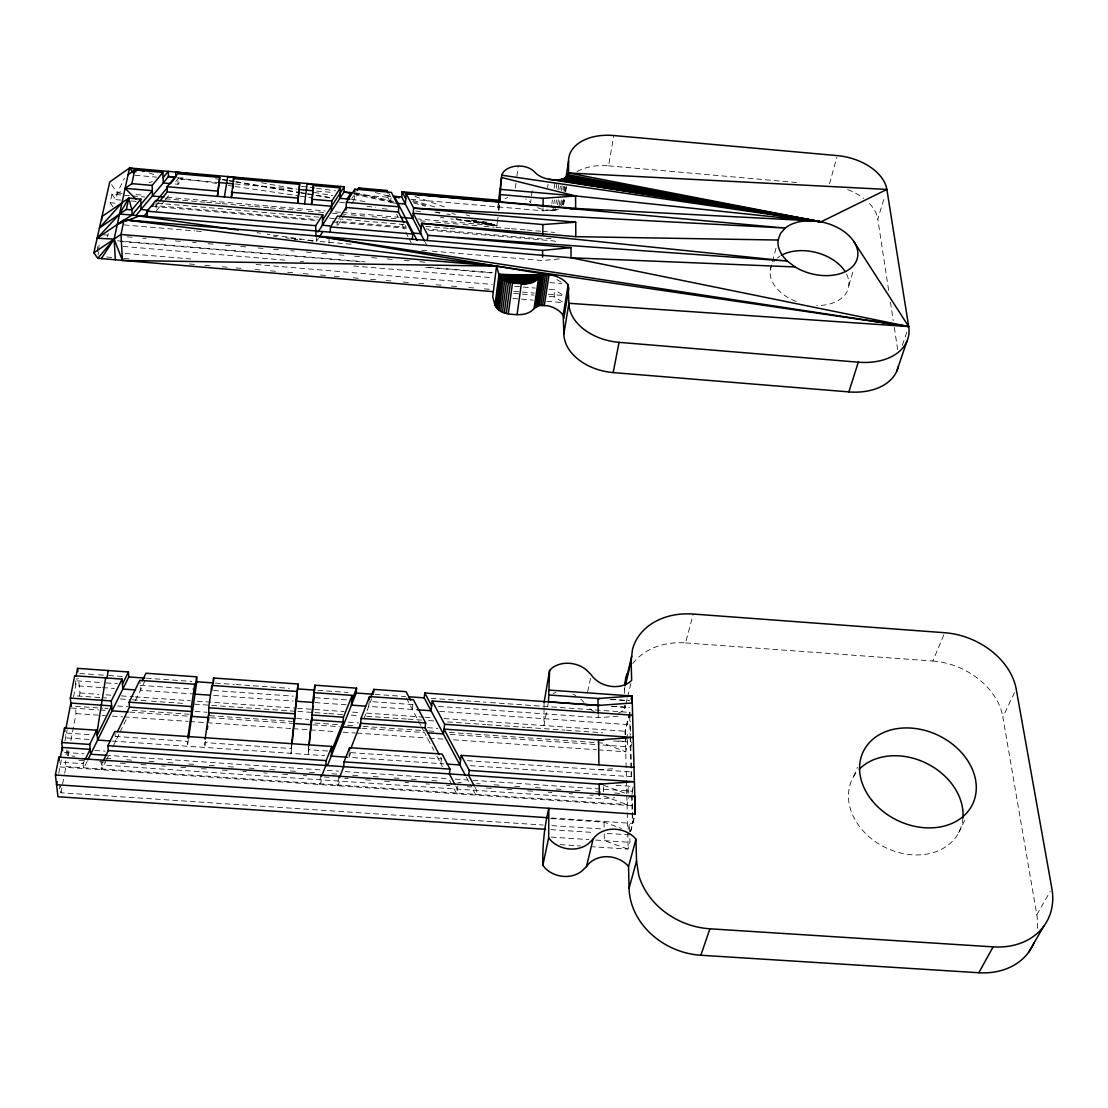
<?xml version="1.0" encoding="UTF-8"?>
<svg xmlns="http://www.w3.org/2000/svg" width="1108" height="1108" viewBox="0 0 1108 1108"><rect width="100%" height="100%" fill="white"/><g stroke="black" fill="none" stroke-linecap="round" stroke-linejoin="round"><path stroke-width="0.75" stroke-dasharray="5 3.75" d="M562.352 301.847L554.235 296.819L554.263 289.673L549.097 289.23M544.056 707.458L543.917 725.56L546.659 711.336M544.07 705.824L544.083 702.527M410.888 199.302L543.045 210.811L543.072 207.681M291.404 743.662L291.072 753.357L291.944 745.075M316.777 236.004L316.569 241.239L352.801 244.342M328.924 243.012L329.298 234.453M308.647 746.473L308.273 754.534L309.09 746.252M337.04 225.215L337.22 221.309L406.207 227.251L404.642 224.218M320.447 774.977L319.935 784.575L322.456 778.204M354.491 195.687L354.283 199.578L349.962 199.205M497.118 222.902L496.952 225.797L417.91 218.955M338.466 776.196L337.829 785.78L340.308 779.423M397.98 203.387L390.625 202.736L387.024 195.687L387.385 190.507M349.02 755.725L349.242 752.512M390.625 202.736L390.999 197.556L354.56 194.385M308.827 746.39L308.495 749.714L329.865 751.182M98.113 254.951L98.446 251.613M98.612 249.937L99.457 241.586M291.584 745.213L291.238 748.523L204.648 742.568L204.745 747.429L205.659 740.795M412.342 709.425L412.869 704.577L411.359 701.71M624.386 693.289L624.677 686.614M498.309 202.972L497.686 208.082A19.833 13.061 7.8 0 1 498.96 203.678M498.558 209.841L499.403 203.055M498.004 217.32L496.952 225.797L450.748 218.858M498.849 210.534L500.11 200.354M515.345 188.069L516.009 182.972M516.896 176.186L518.225 165.992M440.832 763.634L442.092 754.063M532.186 190.811L530.552 202.681A16.315 10.734 7.8 0 0 525.566 198.969M188.388 739.604L187.418 746.238L187.266 741.363L115.204 736.405M457.839 785.932L456.69 793.827L452.701 786.237M547.587 187.723L548.072 184.33M537.519 207.625A19.764 12.922 8.4 0 0 544.374 209.731L550.856 210.298L551.618 205.215M551.867 203.526L552.38 200.132M554.139 188.291L555.15 181.518M550.856 210.298L552.906 210.34L554.429 200.174M556.216 188.332L557.227 181.56M552.906 210.34L554.9 210.16L556.438 200.008M557.975 189.856L558.737 184.773M557.559 204.703L558.335 199.634M559.872 189.482L560.385 186.089M559.055 205.811L560.08 199.052M561.368 190.59L562.144 185.521M560.606 205.049L561.382 199.98M562.933 189.828L563.46 186.449M561.659 205.811L562.712 199.038M564.651 186.324L563.875 191.393A45.663 29.667 9.7 0 1 564.263 187.529M562.726 204.731L563.515 199.662M564.817 191.199L565.329 187.82M564.027 200.16L563.238 205.229L564.388 200.036M565.329 191.698L566.119 186.629M565.703 191.573L566.493 186.504M577.019 171.588A45.663 29.667 9.7 0 1 608.555 165.84L613.79 135.536M59.5 788.813L60.109 785.641L60.94 792.774L543.266 825.045M66.023 754.756L67.2 748.592L67.99 755.795L74.887 756.265M60.94 792.774L64.375 774.755M64.693 773.121L65.94 766.57L65.303 760.822M67.99 755.795L68.959 750.725M70.884 740.601L76.037 713.594L75.302 706.308L102.892 708.234M79.416 695.935L79.97 692.999L78.529 678.262M58.738 773.426L61.549 758.841M64.984 741.086L67.2 729.576M73.516 696.863L77.158 677.985M547.574 706.599L548.197 703.386M587.642 691.766L590.564 678.262M107.559 236.89L108.307 233.511M120.897 200.091L115.731 199.648L117.199 192.958L124.456 178.277M112.919 206.836L110.094 202.722L111.991 194.163L130.924 195.811M630.521 831.623L634.912 814.089M624.303 689.855L625.064 686.669M618.25 713.247A24.293 19.598 13.8 0 0 623.181 710.422L624.76 708.788L625.563 705.422M625.978 703.746L627.197 698.691M627.599 697.015L630.84 683.567M625.383 734.673L625.3 731.266L629.912 712.416L487.631 702.347M618.652 741.003L625.535 741.487L626.574 737.291M598.209 749.881L625.785 751.792L627.53 744.811L627.266 734.493M631.602 743.814L630.812 746.986L598.14 744.701M603.5 785.24L626.796 793.854L628.568 786.943L628.721 793.093M65.94 766.57L627.059 804.574L628.832 797.705M632.045 794.394L632.765 788.023M770.309 270.033L776.389 246.71M628.042 829.324L629.482 823.853L629.676 831.748M630.618 831.623L634.856 815.668M627.724 832.357L628.125 849.116L604.331 840.626L604.22 833.202L629.746 834.906L629.94 842.329L628.125 849.116L592.378 846.747M632.807 663.553A64.693 51.536 16.9 0 1 685.533 642.917L693.276 614.054M829.504 183.762L836.872 157.267M848.839 285.435L853.825 268.87M888.616 290.213L877.785 219.149L884.849 196.033M902.369 345.267L907.12 331.237M350.696 752.72L348.909 757.332L444.003 763.855M363.895 718.801L371.679 698.802M853.631 776.542L857.343 767.304M685.533 642.917L932.825 661.033L944.736 632.723M1037.462 928.296A71.618 56.799 31.2 0 0 1036.811 914.793L1002.851 716.931L1016.202 689.065M106.603 759.769L101.728 769.797L101.008 761.667M107.31 758.329L108.695 755.462L322.165 770.018M112.822 746.972L119.318 733.607M120.066 732.069L127.545 716.696M135.453 700.45L145.536 679.689M102.698 762.069L101.299 764.935L599.373 798.743L614.552 797.718M958.655 832.731L965.996 817.649M84.485 760.822L83.072 763.689L59.43 762.082M87.089 761.404L83.557 768.564L82.574 758.786M1036.811 914.793L1050.19 891.386M337.857 225.132L344.076 215.464M351.748 203.512L358.383 193.194L393.437 201.448M352.025 198.318L353.715 195.701M318.37 238.469L316.569 241.239L316.209 237.804M159.109 201.947L156.048 205.7L317.428 219.606M156.256 210.963L164.4 200.936M165.424 199.675L170.646 193.291M175.757 181.532L179.939 176.435M175.119 183.997L178.097 184.247L183.222 178.042L177.266 177.377M558.543 209.204L554.9 210.16M111.603 184.717L117.199 192.958L122.005 191.407M149.22 182.654L152.419 181.629M559.291 258.926L542.546 260.56L432.148 251.114M543.045 210.811L560.205 209.564M551.022 238.428L542.754 239.023L426.275 228.982M438.505 706.378L598.278 717.652L620.591 716.059M598.985 769.714L613.998 768.675M611.145 699.411L629.247 700.616M611.297 706.336L629.441 707.527M551.715 817.981L632.793 823.424L632.086 796.015M550.524 818.563L604.054 822.15L621.38 828.41M551.881 825.612L601.838 828.95M550.801 829.643L593.943 832.524M551.272 837.094L588.888 839.601M595.73 840.058L629.94 842.329M560.039 844.601L580.467 845.958M66.729 733.067L91.604 734.784M350.959 752.637L441.455 758.869L439.904 755.905M467.396 760.656L631.103 771.916M89.194 739.493L65.607 737.873L65.247 734.59M112.323 741.086L324.658 755.656M470.18 765.656L631.588 776.736M616.173 785.309L633.18 786.472L631.699 794.367M94.789 750.476L105.135 751.182M64.444 752.443L84.083 753.786M327.22 770.365L338.549 771.14M345.128 771.597L448.726 778.661M455.097 779.09L467.867 779.963M472.991 780.309L631.962 791.154M105.939 758.384L114.553 758.966M126.631 759.783L135.259 760.379M149.054 761.321L155.951 761.792M168.028 762.609L174.925 763.08M188.72 764.021L195.617 764.492M209.412 765.42L216.323 765.891M228.387 766.722L237.015 767.304M249.092 768.121L257.707 768.717M269.784 769.534L276.681 770.005M290.476 770.946L297.373 771.417M309.451 772.234L318.079 772.83M331.874 773.772L338.771 774.229M352.566 775.171L359.463 775.642M373.271 776.583L378.437 776.93M393.963 777.996L399.143 778.342M411.206 779.173L419.835 779.755M431.912 780.572L440.527 781.168M457.77 782.345L461.233 782.58M476.745 783.633L480.193 783.868M494.002 784.81L500.899 785.281M514.694 786.209L521.591 786.68M535.386 787.622L542.283 788.093M556.091 789.035L562.989 789.505M575.052 790.323L581.949 790.793M595.758 791.735L602.655 792.206M614.718 793.023L623.347 793.619M78.945 760.323L84.125 760.67M99.665 761.722L104.831 762.082M120.37 763.135L125.55 763.481M141.09 764.548L146.256 764.894M161.796 765.947L165.244 766.182M180.784 767.235L185.964 767.595M201.49 768.647L206.67 768.994M222.209 770.06L227.389 770.406M242.915 771.459L246.364 771.694M263.635 772.872L267.083 773.107M282.623 774.16L287.789 774.52M303.329 775.572L306.777 775.808M324.035 776.985L329.214 777.331M344.754 778.384L348.203 778.619M365.46 779.797L370.64 780.143M384.448 781.085L391.359 781.555M405.168 782.497L408.617 782.733M425.874 783.896L429.322 784.132M446.593 785.309L450.042 785.544M467.299 786.722L470.748 786.957M486.287 788.01L491.467 788.356M506.993 789.422L512.173 789.769M527.713 790.821L532.893 791.181M548.418 792.234L551.881 792.469M569.138 793.647L572.587 793.868M589.844 795.045L593.306 795.281M632.336 805.724L59.984 766.971L59.61 763.717M76.881 680.866L102.601 682.68M106.036 682.93L117.545 683.733M140.093 685.326L194.856 689.19M213.581 690.506L293.329 696.143M315.281 697.694L348.452 700.021M412.869 704.577L369.144 701.489L368.742 706.35L417.439 709.785M100.925 687.5L75.663 685.727L75.164 680.741M102.615 687.611L114.401 688.442M194.994 694.12L140.397 690.27L139.802 680.354M213.692 695.436L293.094 701.032M315.046 702.569L346.472 704.785M439.627 711.336L630.23 724.757L630.507 735.02M79.97 692.999L98.958 694.328M105.856 694.813L112.753 695.298M121.381 695.907L133.472 696.752M135.19 696.877L190.41 700.755M197.321 701.239L295.684 708.137M297.415 708.261L312.941 709.355M314.672 709.466L344.006 711.53M352.635 712.139L359.532 712.624M366.443 713.109L423.381 717.098M425.112 717.222L432.009 717.707M444.1 718.552L625.3 731.266M77.283 695.962L106.576 698.012M120.357 698.982L130.689 699.702M132.406 699.827L149.635 701.032M151.367 701.156L185.812 703.566M194.426 704.162L209.938 705.256M211.656 705.38L296.058 711.294M297.789 711.405L313.287 712.499M315.018 712.61L327.068 713.455M328.799 713.58L342.58 714.549M351.194 715.145L359.809 715.754M366.693 716.239L406.317 719.009M408.035 719.134L421.816 720.103M428.713 720.588L437.328 721.183M447.66 721.904L485.553 724.563M487.285 724.687L525.178 727.347M526.896 727.457L564.803 730.117M566.52 730.241L602.697 732.776M117.614 706.018L127.946 706.738M195.091 711.433L207.141 712.278M296.681 718.524L308.73 719.369M348.327 722.139L358.66 722.859M427.536 727.665L437.868 728.385M613.624 740.961L632.003 742.235M104.609 708.358L108.058 708.594M132.198 710.283L189.094 714.245M209.772 715.685L292.526 721.46M314.949 723.025L339.076 724.701M347.704 725.311L354.602 725.782M363.216 726.391L427.009 730.837M428.727 730.961L433.893 731.322M449.419 732.402L602.849 743.094L625.785 751.792M71.369 708.012L98.487 709.896M100.191 710.02L106.964 710.491M129.788 712.084L188.318 716.156M210.589 717.707L292.498 723.413M312.872 724.84L339.464 726.682M361.956 728.247L424.53 732.61L433.837 750.338M450.264 734.41L596.423 744.59M76.037 713.594L105.343 715.63M112.227 716.114L122.573 716.821M124.29 716.945L188.055 721.377M189.787 721.502L291.459 728.565M293.177 728.676L308.689 729.756M310.42 729.881L336.264 731.682M343.161 732.153L355.225 732.997M356.942 733.108L427.605 738.025M429.322 738.136L443.117 739.105M453.449 739.825L596.492 749.756M610.314 699.37L629.192 700.713M612.156 706.295L629.372 707.513M79.748 673.47L96.77 674.675M98.46 674.8L105.274 675.284M108.667 675.52L123.764 676.586M146.27 678.179L191.739 681.406M215.395 683.082L234.287 684.412M236.004 684.536L289.243 688.303M317.941 690.339L347.898 692.458M375.141 694.384L405.57 696.544M431.054 698.345L485.913 702.223M124.207 224.952L194.62 230.921M196.338 231.06L204.925 231.794M294.243 239.356L297.678 239.647M307.982 240.519L313.135 240.948M421.802 250.228L430.416 250.976M102.989 234.771L111.603 235.505M127.101 236.835L132.268 237.264M142.613 238.151L146.048 238.442M159.829 239.619L165.009 240.048M175.341 240.935L180.507 241.378M192.57 242.403L196.005 242.694M208.069 243.718L213.235 244.162M225.298 245.187L230.464 245.63M240.796 246.502L247.693 247.084M258.026 247.97L263.192 248.414M273.538 249.286L280.421 249.882M290.753 250.754L294.202 251.045M306.265 252.07L313.149 252.666M321.763 253.4L328.661 253.981M338.993 254.854L344.159 255.297M354.505 256.183L361.388 256.765M371.72 257.638L378.617 258.233M387.232 258.967L394.116 259.549M404.462 260.435L411.345 261.017M419.96 261.751L426.857 262.333M117.42 240.796L365.114 261.834M428.754 267.236L492.395 272.651M120.62 241.433L360.266 261.779M425.777 267.347L493.018 273.053M123.002 246.433L288.26 260.435M300.31 261.46L303.758 261.751M353.687 265.975L493.115 277.803M549.928 282.609L561.978 283.634M125.176 253.427L190.659 258.953M256.142 264.493L492.229 284.424M514.624 286.321L535.303 288.066M106.659 257.014L113.556 257.596M123.902 258.469L130.799 259.05M189.44 263.995L196.338 264.577M204.966 265.311L211.863 265.892M222.209 266.765L229.107 267.347M236.004 267.928L244.633 268.648M254.978 269.521L261.876 270.103M270.504 270.837L277.402 271.418M287.748 272.291L294.645 272.859M303.273 273.593L310.171 274.175M320.517 275.047L327.414 275.629M334.311 276.211L342.94 276.931M353.286 277.803L360.183 278.385M370.543 279.258L375.709 279.701M386.055 280.573L392.952 281.155M403.312 282.028L410.209 282.609M418.824 283.329L425.721 283.911M436.081 284.784L442.978 285.365M451.593 286.099L458.49 286.681M468.85 287.554L475.748 288.135M484.362 288.856L491.26 289.437M513.683 291.321L520.58 291.903M522.311 292.055L534.375 293.066M548.183 294.229L563.695 295.545L554.263 289.673M513.627 293.398L533.931 295.102M549.153 296.39L554.235 296.819M512.99 298.426L519.749 298.994M521.439 299.132L533.267 300.13M546.798 301.265L562.005 302.553M352.649 192.695L358.383 193.194M375.349 192.529L387.024 195.687L392.897 196.199M135.037 175.272L156.477 177.128M235.242 183.997L296.085 189.288M316.556 191.075L333.397 192.543M117.199 192.958L122.351 193.401M136.104 194.593L144.691 195.327M167.031 197.266L325.115 210.936M335.419 211.822L340.585 212.279M342.303 212.417L399.005 217.32M132.655 195.95L144.705 197.002M165.369 198.775L172.252 199.371M173.984 199.523L204.966 202.21M206.697 202.349L220.464 203.54M222.196 203.692L253.178 206.365M254.909 206.517L268.676 207.708M270.407 207.861L301.39 210.534M308.287 211.129L316.888 211.877M318.619 212.03L323.785 212.473M332.386 213.221L339.27 213.816M341.001 213.955L349.602 214.703M351.333 214.855L365.1 216.046M371.997 216.642L380.598 217.39M382.329 217.528L397.814 218.872M420.209 220.811L428.81 221.545M435.707 222.14L461.524 224.384M463.255 224.522L477.022 225.713M483.919 226.309L494.251 227.209M495.969 227.362L509.735 228.539M511.467 228.691L525.234 229.882M526.965 230.035L540.732 231.226M542.463 231.378L554.512 232.417M131.229 200.991L136.409 201.434M157.073 203.221L319.035 217.182M329.381 218.082L405.182 224.619M425.86 226.406L448.255 228.331M449.986 228.483L456.87 229.079M110.094 202.722L116.977 203.318M153.153 206.434L315.06 220.381M332.289 221.863L406.345 228.248M428.741 230.173L554.471 241.004L557.102 242.68M608.555 165.84L799.768 182.806M219.758 182.64L177.876 178.942L178.097 184.247M273.621 236.447L277.055 236.821M285.642 237.791L289.077 238.165M290.795 238.358L301.113 239.508M307.982 240.284L314.852 241.045L267.25 234.162M301.293 186.296L314.963 188.097M316.68 188.332L335.489 190.811M257.042 232.694L260.449 233.179M176.975 177.765L216.78 183.416M228.317 185.465L233.442 186.241M235.159 186.504L298.786 195.811M300.185 196.254L310.739 197.626M339.533 202.168L344.907 202.792M366.914 206.282L375.654 207.445M382.315 208.581L387.62 209.26M440.485 217.32L443.906 217.833M215.478 178.693L220.603 179.538M222.306 179.828L227.417 180.687M229.134 180.978L234.245 181.823M235.949 182.114L299.063 192.681M300.78 192.958L305.891 193.817M307.595 194.108L331.486 198.097M456.011 218.941L496.952 225.797L485.692 221.766M222.292 179.302L227.403 180.175M229.107 180.466L234.231 181.324M235.935 181.615L299.063 192.307M300.767 192.598L305.877 193.457M307.581 193.748L331.472 197.792M456.011 218.872L462.825 220.021M464.543 220.312L496.952 225.797L483.808 221.822M261.627 182.765L268.399 183.997M270.089 184.316L297.179 189.26M314.104 192.363L332.732 195.77M351.361 199.177L368.285 202.265M415.694 210.936L420.763 211.863M466.482 220.229L496.952 225.797L482.063 221.517M354.117 194.177L394.448 203.11M434.779 212.03L439.821 213.151M471.745 220.215L496.952 225.797L481.966 221.697M352.884 192.958L394.767 202.501M436.649 212.043L440.001 212.819M471.828 220.063L496.952 225.797L473.573 220.298M446.87 214.01L450.208 214.8M387.024 195.687L390.362 196.601M413.672 202.986L425.334 206.185M451.981 213.484L455.319 214.398M412.564 201.559L429.101 206.31M413.187 200.451L437.826 207.902M148.984 172.876L156.81 175.563M414.946 196.407L447.106 207.93M466.399 214.841L469.612 216.005M603.652 795.987L627.059 804.574M556.992 279.59L561.022 282.097M580.841 699.148L584.027 702.472M111.991 194.163L115.731 199.648M475.055 787.373L476.675 790.406L475.941 795.129L470.291 784.519M466.274 776.957L469.473 782.996M425.334 242.541L426.885 245.491M455.776 786.057L457.382 789.104M406.331 697.971L417.674 719.563M418.436 721.017L420.721 725.366M421.483 726.82L423.768 731.155M436.954 756.252L442.411 766.639M449.516 780.17L451.912 784.727M396.539 214.163L398.021 217.016M388.119 191.919L390.279 196.158M401.913 224.619L405.029 230.713M405.805 232.237L408.09 236.724M408.852 238.22L411.151 242.707M890.43 302.055L893.256 320.669M894.295 327.428L898.159 352.815M114.817 731.488L115.578 741.307M625.147 734.659L624.954 731.238L629.579 712.402L630.161 734.992M625.244 736.363L625.535 741.487M155.951 203.055L156.2 209.647M97.421 246.599L97.573 251.613M629.912 712.416L630.161 721.668M630.549 736.723L631.546 775.088M630.203 736.695L631.241 776.722M631.74 795.987L632.446 823.41M624.677 705.339L624.76 708.788M625.424 736.377L626.436 778.716M626.477 780.392L626.796 793.854M626.837 795.378L627.211 811.098M627.253 812.732L627.64 829.047M603.514 786.777L603.611 792.913M604.054 822.15L604.151 828.465M598.237 714.605L598.278 717.652M563.875 199.98L563.875 203.415M847.675 189.648A45.899 29.237 14.1 0 1 863.769 198.415M869.545 203.609A45.899 29.237 14.1 0 1 877.785 219.149M846.54 274.064A40.096 26.398 14.3 0 1 816.707 305.503M796.126 301.459A40.096 26.398 14.3 0 1 776.237 259.037M777.373 258.039A40.096 26.398 14.3 0 1 779.894 256.211M504.943 198.623A19.833 13.061 7.8 0 1 507.783 197.556M594.026 711.544A24.293 19.598 13.8 0 1 585.093 703.58M962.935 817.926A59.583 46.855 26.3 0 1 888.145 848.811A59.583 46.855 26.3 0 1 857.149 771.556M553.072 693.4A24.501 19.986 12.3 0 1 556.008 692.611M572.988 694.287A24.501 19.986 12.3 0 1 575.814 695.63M932.825 661.033A65.483 49.652 24.5 0 1 1002.851 716.931"/><path stroke-width="1.5" d="M593.099 839.088L586.478 866.553L582.005 870.943A25.886 22.243 14.9 0 1 545.51 868.561L542.851 865.306C542.435 846.041 544.277 827.025 548.82 808.286L548.654 837.773L551.369 841.055A26.37 22.423 14.6 0 0 588.556 843.52L593.099 839.088A26.62 22.686 17.6 0 1 634.15 837.122L635.95 839.213L628.541 866.608L629.067 888.284A70.136 59.597 22.8 0 0 700.865 955.248L978.807 972.741L993.128 946.869A72.948 57.27 30.5 0 0 1051.866 888.464L1016.202 689.065A66.632 49.915 24 0 0 944.736 632.723L693.276 614.054A65.829 51.827 16.6 0 0 632.446 649.551L631.144 661.157L631.657 680.201L630.05 681.849A24.722 19.709 13.6 0 1 591.284 674.897L586.949 670.423A24.93 20.11 12.2 0 0 552.158 667.916L549.582 670.451L548.502 701.779L600.12 705.45M544.083 702.527L549.582 670.451M542.574 257.167L542.643 250.408L570.98 247.624L571.022 257.776L908.699 326.555L886.871 189.426A46.564 29.196 14 0 0 837.329 155.619L613.79 135.536A46.328 29.639 9.7 0 0 568.543 160.965L565.953 177.862M542.809 234.203L542.906 224.55L575.731 222.196L575.814 236.669L778.135 240.048A40.691 26.384 14.2 0 0 787.289 261.059L795.059 266.945A40.691 26.384 14.2 0 0 855.57 262.596A40.691 26.384 14.2 0 0 821.042 221.849L568.584 172.973L568.543 160.965M543.086 206.13L543.169 198.318L575.578 195.95L821.042 221.849L886.871 189.426L568.584 172.973C566.16 181.144 555.357 180.244 548.82 179.247A20.055 12.894 8.4 0 1 534.776 172.155A16.551 10.72 7.8 0 0 523.018 166.325L518.225 165.992A20.11 13.047 7.8 0 0 501.799 175.216L498.517 201.282M299.617 184.344L297.678 203.304L299.617 184.344L233.539 178.582L231.323 197.556L232.071 192.986M499.611 201.365L501.453 177.488L575.578 195.95L575.648 208.442L570.495 208.816M349.962 199.205L339.879 198.332L340.378 187.903L313.37 185.548L311.487 204.495L311.916 201.074M208.844 715.962L208.706 707.763L211.808 685.437L296.902 691.461L294.202 723.538L311.209 724.715L313.855 692.652L352.122 695.367L351.43 705.131L365.598 706.128M313.232 189.468L313.37 185.548M296.902 691.461L296.542 701.267L313.398 702.458L314.852 685.201L356.568 688.165L356.222 693.04L327.469 765.545M292.11 743.413L298.024 684.01L213.609 678.013L212.528 685.755M147.239 216.476L147.018 211.185L155.854 200.396L322.788 214.814L315.683 225.686L316.029 236.073M322.788 214.814L322.359 225.256L317.941 232.029M330.226 232.181L330.461 226.946L337.469 216.088L406.622 222.057L412.772 234.023L412.328 239.231M331.347 211.448L331.818 201.005L340.378 187.903M313.398 702.458L313.855 692.652M493.337 291.681L97.767 258.303L93.861 252.79L109.734 181.961L129.539 168L344.297 186.753L344.034 191.947L322.359 225.256L329.672 225.88M345.987 210.104L346.389 202.279L354.851 189.163L391.373 192.363L398.811 206.822L398.409 212.03L403.866 222.694M354.712 191.781L354.851 189.163M103.404 760.628L108.293 750.587L107.878 745.67L114.817 731.488L331.791 746.446L326.154 760.628L325.877 765.462L321.459 776.597M331.791 746.446L331.209 756.113L347.303 757.221M352.122 695.367L343.438 717.195L342.788 726.917L360.266 728.136M454.973 784.547L449.377 773.896L450.028 769.118L442.092 754.063L349.588 747.678L344.062 761.861L343.729 766.681L339.38 777.83M349.366 750.905L349.588 747.678M360.391 726.516L361.014 718.427L369.532 696.586L413.395 699.688L425.666 722.942L425.098 727.79L439.114 754.423M424.558 241.073L401.692 196.975L402.079 191.795L500.11 200.354L500.456 194.579L543.169 198.318M369.269 699.854L369.532 696.586M373.576 692.639L373.853 689.384L406.082 691.669L410.611 700.27M427.328 240.519L427.813 235.325L421.594 223.345L575.814 236.669M309.257 744.604L311.888 717.873M312.387 712.735L313.065 705.879M308.993 744.742L311.431 719.854L343.106 722.07L331.5 751.293M313.633 697.569L314.852 685.201M101.645 219.855L101.991 216.517L128.777 198.138L140.785 199.094L141.048 209.426L136.118 215.409M291.764 743.551L294.382 718.663L208.789 712.693L205.105 739.244M296.722 696.378L298.024 684.01M465.471 775.462L424.198 697.86L424.766 692.999L598.112 705.464L632.266 702.984L632.072 696.059L597.988 698.539L598.209 713.081M632.599 715.2L432.217 701.018L431.054 710.74L417.439 709.785M312.331 197.639L312.968 192.501M304.589 203.9L307.165 183.512L312.193 184.662M898.366 366.332A56.453 38.198 15.8 0 1 848.853 391.9L613.195 372.579A48.877 33.946 10.5 0 1 563.889 333.688L563.155 315.351A22.409 15.54 8.7 0 0 547.726 305.766L539.153 305.503L534.07 308.523A19.653 13.518 8 0 1 517.048 314.63C509.237 314.395 498.586 313.481 494.999 305.143L498.919 274.562L496.564 266.114L124.138 219.744L97.172 238.234L114.124 239.093L122.434 260.449L496.564 266.114L908.699 326.555L853.811 241.447M495.65 306.542L499.583 275.961L498.919 274.562L552.421 275.296A22.756 15.554 8.7 0 1 568.113 284.936L568.903 303.287L563.889 333.688M496.578 307.886L500.525 277.305L499.583 275.961L538.571 278.025L540.746 276.183L545.441 274.715L540.842 305.199M497.727 309.146L501.702 278.565L500.525 277.305L537.366 279.327L538.571 278.025L498.919 274.562L543.737 275.006L539.153 305.503M432.217 701.018L444.64 724.272L443.38 733.925L427.951 732.845M499.112 310.309L503.101 279.728L501.702 278.565L535.926 280.504L537.366 279.327M500.691 311.334L504.708 280.767L503.101 279.728L534.278 281.543L535.926 280.504M502.436 312.221L506.481 281.654L504.708 280.767L532.422 282.429L534.278 281.543M504.306 312.941L508.378 282.374L506.481 281.654L530.413 283.136L532.422 282.429M506.273 313.481L510.386 282.928L508.378 282.374L530.413 283.136M508.309 313.841L512.45 283.288L528.267 283.662M207.265 729.189L207.722 725.879M208.415 720.906L208.872 717.596L191.753 716.391L191.476 706.558L194.731 684.232L139.802 680.354L129.124 702.195L129.456 707.153L117.448 731.792M517.048 314.63L521.314 284.105L526.009 284.008M634.011 767.304L461.247 755.379L459.875 764.949L447.175 764.077M187.751 738.053L191.615 711.488L129.456 707.153M194.856 689.19L196.67 676.822L145.993 673.221L142.309 680.783M188.623 737.942L196.795 681.752L196.67 676.822M534.07 308.523L538.571 278.025M535.012 307.525L539.541 277.042L498.919 274.562L542.158 275.504L537.602 306.002M536.203 306.681L540.746 276.183L498.919 274.562M461.247 755.379L469.293 770.434L468.573 775.212L474.252 785.849M542.601 305.088L547.227 274.618L316.777 236.004L124.138 219.744L120.966 234.467L122.434 260.449M544.388 305.199L549.042 274.729M568.058 176.366L568.584 172.973M232.805 188.415L233.303 185.368M563.155 315.351L568.113 284.936M563.889 318.273L568.861 287.845M224.384 196.947L227.763 176.574L238.026 177.931M331.583 206.24L217.431 196.351L219.716 177.377L177.723 173.707L167.073 186.712L167.253 191.933L160.12 200.7M219.716 177.377L217.431 196.351L167.253 191.933M96.881 733.468L105.634 677.93M106.88 678.276L108.279 670.548M95.773 732.194L96.133 730.186L96.438 733.482M60.372 757.207L62.256 747.443L90.163 749.354L85.191 759.395M66.023 727.97L70.857 703.068L111.659 705.907L97.185 735.172M76.064 676.102L77.56 668.359L128.459 671.974L128.791 676.946L87.795 759.963M57.173 781.514L56.55 784.741L548.266 817.746M613.195 372.579L619.04 342.344A49.625 33.974 10.5 0 1 568.903 303.287L908.699 326.555A57.325 38.212 15.6 0 1 858.298 362.191L848.853 391.9M545.635 829.296L57.976 796.749L55.4 775.004L58.862 757.18L634.787 796.361L634.912 814.089M62.63 750.698L61.702 742.512L64.527 728.011L96.742 730.241L97.615 740.075L110.689 740.961M71.189 706.364L70.33 698.082L74.665 675.741L122.115 679.093L122.822 689.038L135.605 689.938M542.851 865.306L548.654 837.773M135.744 171.934L136.464 168.596L144.289 171.269M136.132 199.343L125.149 188.346L131.866 183.651L134.788 169.967L162.89 172.419L163.264 182.972L141.048 209.426L148.763 210.326L143.86 216.309M115.357 259.826L114.124 239.093L129.539 168L134.622 169.095M122.032 202.764L99.401 228.026L126.34 209.44L128.777 198.138L131.866 209.883L132.115 215.007L117.323 224.37L122.115 222.542M631.685 656.255L624.857 684.979L625.618 678.318A64.693 51.536 16.9 0 1 627.142 673.622M625.438 685.063L631.144 661.157M549.471 690.118L632.086 696.018L631.297 699.231L632.072 696.059M629.067 888.284L636.532 861.082L635.95 839.213M896.801 371.097L906.856 341.458M700.865 955.248L709.896 928.795A71.466 60.109 22.2 0 1 638.679 875.001L636.532 861.082M778.135 240.048L780.42 233.553L785.24 228.068A40.691 26.384 14.2 0 1 810.751 220.741L575.648 208.442L406.151 193.651L405.334 204.024L397.98 203.387M351.042 747.9L360.64 723.289L425.098 727.79M370.903 696.946L373.853 689.384M351.776 700.256L356.568 688.165M122.462 684.079L128.459 671.974M107.06 755.351L90.634 754.229L89.706 744.438L96.742 730.241M128.182 711.973L112.047 710.851L111.271 700.949L122.115 679.093M97.172 238.234L119.539 214.093L128.777 198.138M1028.584 952.34L1043.694 926.343M339.893 217.168L346.125 207.501L398.409 212.03M357.025 190.562L358.673 188L387.385 190.507M347.081 198.955L351.208 192.57L344.034 191.947L350.751 193.429M319.27 237.084L322.857 231.544M322.58 220.049L344.297 186.753M101.313 258.593L114.124 239.093L97.767 258.303M174.759 178.485L170.646 183.623L163.264 182.972L168.43 176.477L168.305 171.297L163.084 177.709M151.796 206.6L153.818 204.121M155.84 201.642L167.419 187.543M119.539 214.093L132.115 215.007L152.336 190.701L152.128 185.41L162.89 172.419M140.785 199.094L131.866 209.883L126.34 209.44M128.099 174.662L134.788 169.967M93.861 252.79L120.966 234.467L496.564 266.114L492.7 296.722L494.999 305.143M125.315 221.323L139.691 215.825L542.643 250.408M629.732 796.707L634.787 796.361M795.059 266.945L571.022 257.776L316.777 236.004L908.699 326.555M709.896 928.795L993.128 946.869M164.012 196.961L152.461 196.047L152.336 190.701L125.149 188.346M61.702 742.512L89.706 744.438M107.878 745.67L326.154 760.628M344.062 761.861L450.028 769.118M469.293 770.434L634.399 781.749L599.179 784.145L599.331 795.489M108.293 750.587L602.572 784.381M55.4 775.004L635.272 814.117L632.086 696.018M210.271 695.201L194.994 694.12L194.731 684.232M70.33 698.082L111.271 700.949M129.124 702.195L191.476 706.558M208.706 707.763L294.548 713.774M311.667 714.965L343.438 717.195M361.014 718.427L425.666 722.942M444.64 724.272L633.194 737.471L598.569 739.909L598.916 764.742M603.583 740.255L444.003 729.119L460.568 760.185M548.543 694.965L600.024 698.636M128.791 676.946L144.691 678.068M196.795 681.752L213.678 682.957M297.83 688.913L314.617 690.104M356.222 693.04L373.451 694.259M408.963 696.78L424.198 697.86M619.04 342.344L858.298 362.191M417.079 240.436L394.351 196.338L401.692 196.975M219.758 182.64L233.553 183.845M299.465 189.593L313.176 190.784M131.866 183.651L152.128 185.41M167.073 186.712L217.39 191.075M231.309 192.28L297.83 198.055M311.68 199.26L331.818 201.005M346.389 202.279L398.811 206.822M575.731 222.196L413.672 208.124L406.151 193.651L785.24 228.068L413.672 208.124L412.813 218.484L400.985 217.348M542.906 224.55L413.242 213.318L421.137 228.539M413.229 233.068L420.68 233.705L421.594 223.345L787.289 261.059L427.813 235.325L570.98 247.624M147.018 211.185L315.683 225.686M330.461 226.946L412.772 234.023M501.093 189.413L575.578 195.95M132.115 215.007L238.331 230.007M124.138 219.744L146.478 222.251M151.63 222.819L155.065 223.207M241.447 178.388L244.868 178.831M501.799 175.216L821.042 221.849L567.947 174.787M175.272 177.502L168.43 176.477L175.784 177.211L175.687 172.017L188.166 173.541M548.82 179.247L821.042 221.849L567.158 175.978M555.399 179.815L821.042 221.849L566.091 177.058M557.476 179.87L821.042 221.849L564.748 177.986M559.498 179.704L821.042 221.849L563.183 178.748M561.424 179.33L821.042 221.849M227.763 176.574L234.536 177.806M358.673 188L362.011 188.914M394.351 196.338L399.323 197.764M406.913 193.526L402.079 191.795L405.736 198.844M628.541 866.608L626.782 864.531A26.121 22.492 18.1 0 0 586.478 866.553M129.539 168L133.209 172.848M424.766 692.999L431.635 705.893M58.862 757.18L59.236 760.448M64.527 728.011L64.887 731.308M77.56 668.359L77.892 671.697M211.808 685.437L211.891 690.395M213.609 678.013L213.65 681.309M233.539 178.582L233.553 181.213M781.292 255.366A40.096 26.398 14.3 0 1 844.947 271.266M859.226 769.271A59.583 46.855 26.3 0 1 925.125 762.664A59.583 46.855 26.3 0 1 962.935 817.926M1034.096 942.534A71.618 56.799 31.2 0 1 978.807 972.741M871.705 800.142A60.663 47.173 25.7 0 0 971.882 805.599A60.663 47.173 25.7 0 0 910.153 728.025A60.663 47.173 25.7 0 0 871.705 800.142"/></g></svg>
